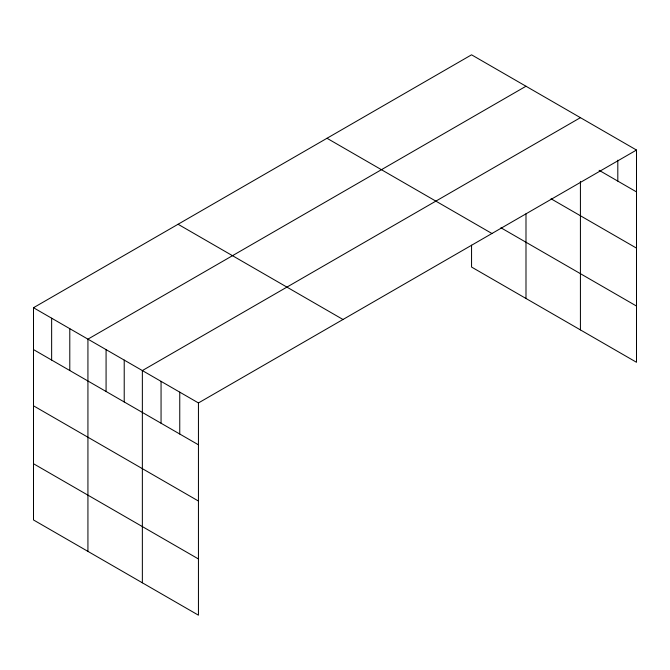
<?xml version="1.0" encoding="UTF-8"?>
<svg xmlns="http://www.w3.org/2000/svg" width="670" height="670" viewBox="0 0 670 670"><rect width="100%" height="100%" fill="white"/><g stroke="black" fill="none" stroke-linecap="round" stroke-linejoin="round"><path stroke-width="1" d="M636.5 150.038L198.446 402.946L198.446 615.186L33.5 519.962L33.5 307.723L471.554 54.814L636.5 150.038L636.5 362.277L471.554 267.054L471.554 245.186M525.992 86.237L87.929 339.146L87.929 551.385M580.421 117.66L142.358 370.569L142.358 582.808M599.114 170.314L636.5 191.905M551.042 198.789L636.5 248.126M500.934 227.783L636.5 306.056M327.002 138.271L491.939 233.503M178.061 224.257L342.998 319.49M33.5 307.723L198.446 402.946M33.5 349.581L198.446 444.813M33.5 405.811L198.446 501.034M33.5 463.732L198.446 558.964M617.807 160.18L617.807 181.109M580.421 181.386L580.421 329.9M525.992 213.797L525.992 298.477M179.753 392.159L179.753 434.018M161.06 381.364L161.06 423.231M124.218 360.1L124.218 401.958M106.078 349.623L106.078 391.481M69.789 328.668L69.789 370.535M51.64 318.191L51.64 360.058"/></g></svg>
